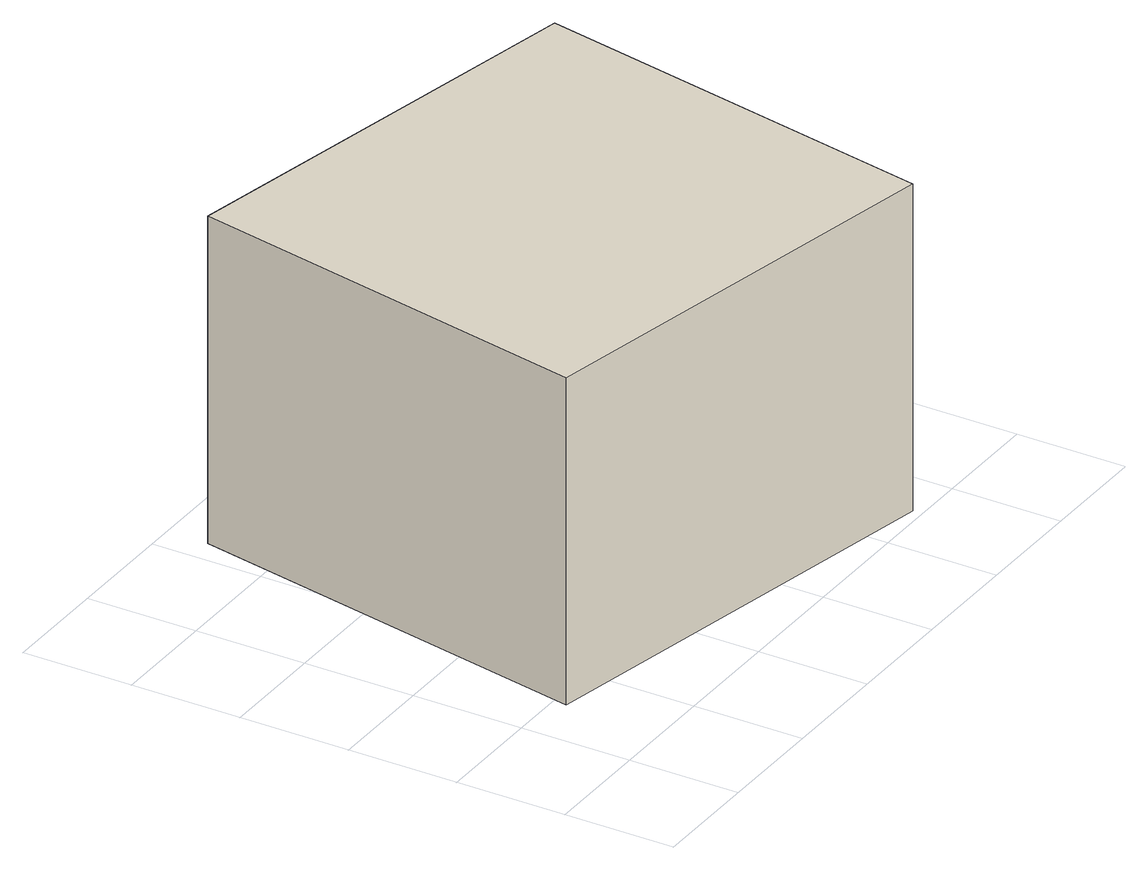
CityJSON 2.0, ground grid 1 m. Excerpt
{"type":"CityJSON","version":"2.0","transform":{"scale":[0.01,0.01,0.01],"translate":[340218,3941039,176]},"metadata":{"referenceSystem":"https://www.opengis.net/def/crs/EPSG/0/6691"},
"CityObjects":{
"building1":{"type":"Building","attributes":{"BuildingIDAttribute.prefecture":"14","BuildingIDAttribute.city":"14151","BuildingDetailAttribute.surveyYear":2015},"geometry":[{"type":"Solid","lod":"1","boundaries":[[[[0,1,2,3]],[[2,4,5,3]],[[1,6,4,2]],[[0,7,6,1]],[[3,5,7,0]],[[4,6,7,5]]]]}]}
},
"vertices":[
[527,383,64],[454,9,64],[50,88,64],[124,463,64],[50,88,364],[124,463,364],[454,9,364],[527,383,364]
]}
